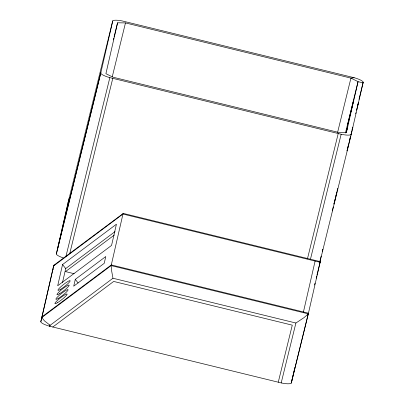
<?xml version="1.0" encoding="UTF-8"?>
<svg xmlns="http://www.w3.org/2000/svg" width="404" height="404" viewBox="0 0 404 404"><rect width="100%" height="100%" fill="white"/><g stroke="black" fill="none" stroke-linecap="round" stroke-linejoin="round"><path stroke-width="0.61" d="M347.051 150.631L346.986 150.934L347.122 150.424M319.069 261.615L320.266 261.635L308.292 313.858L291.213 383.204A11.398 2.565 13.8 0 1 281.674 383.032L49.404 326.174A11.398 2.565 13.8 0 1 40.799 321.907L52.823 269.468A11.398 2.565 13.8 0 1 53.323 269.195M68.286 201.778L56.318 254L100.748 73.114L112.787 20.796A11.398 2.565 13.8 0 1 122.326 20.968L354.596 77.826A11.398 2.565 13.8 0 1 363.201 82.093L351.177 134.532A11.398 2.565 13.8 0 1 341.638 134.36L109.368 77.502A11.398 2.565 13.8 0 1 100.763 73.235L100.748 73.114M49.879 326.301L50.126 325.301L44.369 320.801L41.834 317.509L53.803 265.287L54.333 265.069M57.666 248.46L69.331 197.561M117.574 22.781L105.909 73.68L113.034 77.215L338.486 132.406L346.39 132.547L358.055 81.648L350.93 78.113L125.477 22.922L117.574 22.781L114.125 36.835M62.549 264.554L57.691 285.759L111.56 245.415L116.423 224.205L62.549 264.554L65.716 268.559L62.519 282.497M75.28 279.381L73.725 286.168L104.217 263.327L105.772 256.54L75.28 279.381L78.088 282.941M303.434 311.969L315.1 261.07M291.284 383.108L294.809 367.726M322.331 251.344L322.831 249.212L322.554 250.253M332.27 210.757L332.497 209.802M358.373 102.863L356.737 109.646M347.304 149.546L348.172 145.94M352.056 130.346L352.803 127.149L352.101 129.931M336.31 194.491L336.82 192.395M351.909 130.947L350.924 135.007M346.188 132.648L347.794 125.922L346.218 132.219M320.604 258.454L321.185 256.08M333.926 203.904L334.219 202.717M336.184 195.016L334.704 201.081M349.303 141.284L350.258 137.385M350.036 138.638L350.637 136.183M112.716 20.892L68.135 202.439L68.357 201.682M100.899 72.452L56.333 254.121A11.398 2.565 13.8 0 0 63.302 257.888M52.601 270.226L53.803 265.287L123.336 213.393M40.784 321.786L41.986 316.847L111.297 264.938L308.444 313.196L291.435 382.447M113.373 39.89L113.822 38.057M65.867 256.681L109.843 77.629M49.404 326.174L49.692 325.008M112.272 76.704L125.477 22.922M69.695 253.742L112.777 78.346M337.572 132.502L350.93 78.113L354.121 77.699M307.454 258.818L338.224 133.537M278.26 382.209L292.274 325.159L113.67 281.436L52.813 327.018M310.383 259.53L341.153 134.254M281.194 382.926L295.905 323.023L304.076 317.6L308.292 313.858L111.145 265.595L41.834 317.509M345.445 132.982L358.055 81.648L363.065 82.876M359.015 99.374L363.216 82.214M356.515 110.216L356.808 109.035M355.742 113.721L355.995 112.686M319.827 261.63L320.463 259.045M334.739 200.571L334.992 199.541M349.137 142.309L348.066 146.657M333.957 204.111L334.552 201.687M349.278 141.728L349.909 139.153M319.428 263.989L351.399 133.774M314.544 284.971L314.994 283.133M316.201 278.23L316.65 276.341M316.953 275.164L320.266 261.635L123.114 213.378L111.145 265.595L111.565 270.473L112.963 278.24L295.905 323.023M357.338 106.883L357.596 105.843M351.228 133.446L351.48 132.436M335.865 195.991L336.547 193.233M357.722 105.328L358.464 102.369M347.94 147.162L347.233 149.995M336.689 192.657L336.971 191.511M332.709 209.161L333.275 206.868M337.113 190.941L337.391 189.824M332.29 210.832L332.568 209.716M337.532 189.269L337.769 188.335M53.651 265.948L122.962 214.039L320.114 262.297M65.716 268.559L115.054 231.608M114.302 235.057L65.514 271.594L74.094 273.695M50.126 325.301L112.963 278.24M347.849 124.058L353.621 100.5L347.849 124.058M59.686 293.647A7.737 1.106 -38.3 0 0 69.17 285.33A7.737 1.106 -38.3 0 0 60.363 290.713A7.737 1.106 -38.3 0 0 59.686 293.647M60.696 289.239A7.737 1.106 -38.3 0 0 70.165 280.921A7.737 1.106 -38.3 0 0 61.332 286.33A7.737 1.106 -38.3 0 0 60.696 289.239M58.641 298.208A7.737 1.106 -38.3 0 0 68.109 289.89A7.737 1.106 -38.3 0 0 59.277 295.299A7.737 1.106 -38.3 0 0 58.641 298.208M57.636 302.591A7.737 1.106 -38.3 0 0 67.125 294.269A7.737 1.106 -38.3 0 0 58.312 299.652A7.737 1.106 -38.3 0 0 57.636 302.591"/></g></svg>
